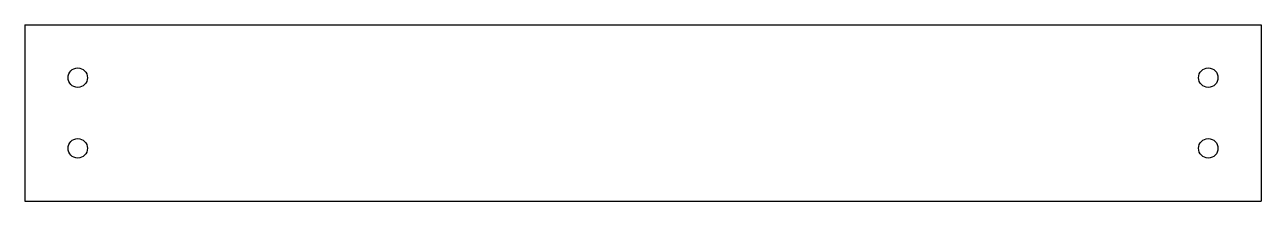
# Model space of a CAD drawing. Header units: millimetres. Extents: x 1415.3 to 1485.3, y 1614.3 to 1624.3.
import ezdxf

# ---------------------------------------------------------------- set-up
doc = ezdxf.new("R2010")
doc.units = ezdxf.units.MM

msp = doc.modelspace()

# ---------------------------------------------------------------- linework, layer by layer
for p, q in [((1415.339, 1624.335), (1485.339, 1624.335)), ((1415.339, 1624.335), (1415.339, 1614.335)), ((1485.339, 1624.335), (1485.339, 1614.335)), ((1415.339, 1614.335), (1485.339, 1614.335))]:
    msp.add_line(p, q)
for centre in [(1418.339, 1621.335), (1482.339, 1621.335), (1418.339, 1617.335), (1482.339, 1617.335)]:
    msp.add_circle(centre, 0.55)

doc.saveas('drawing.dxf')
